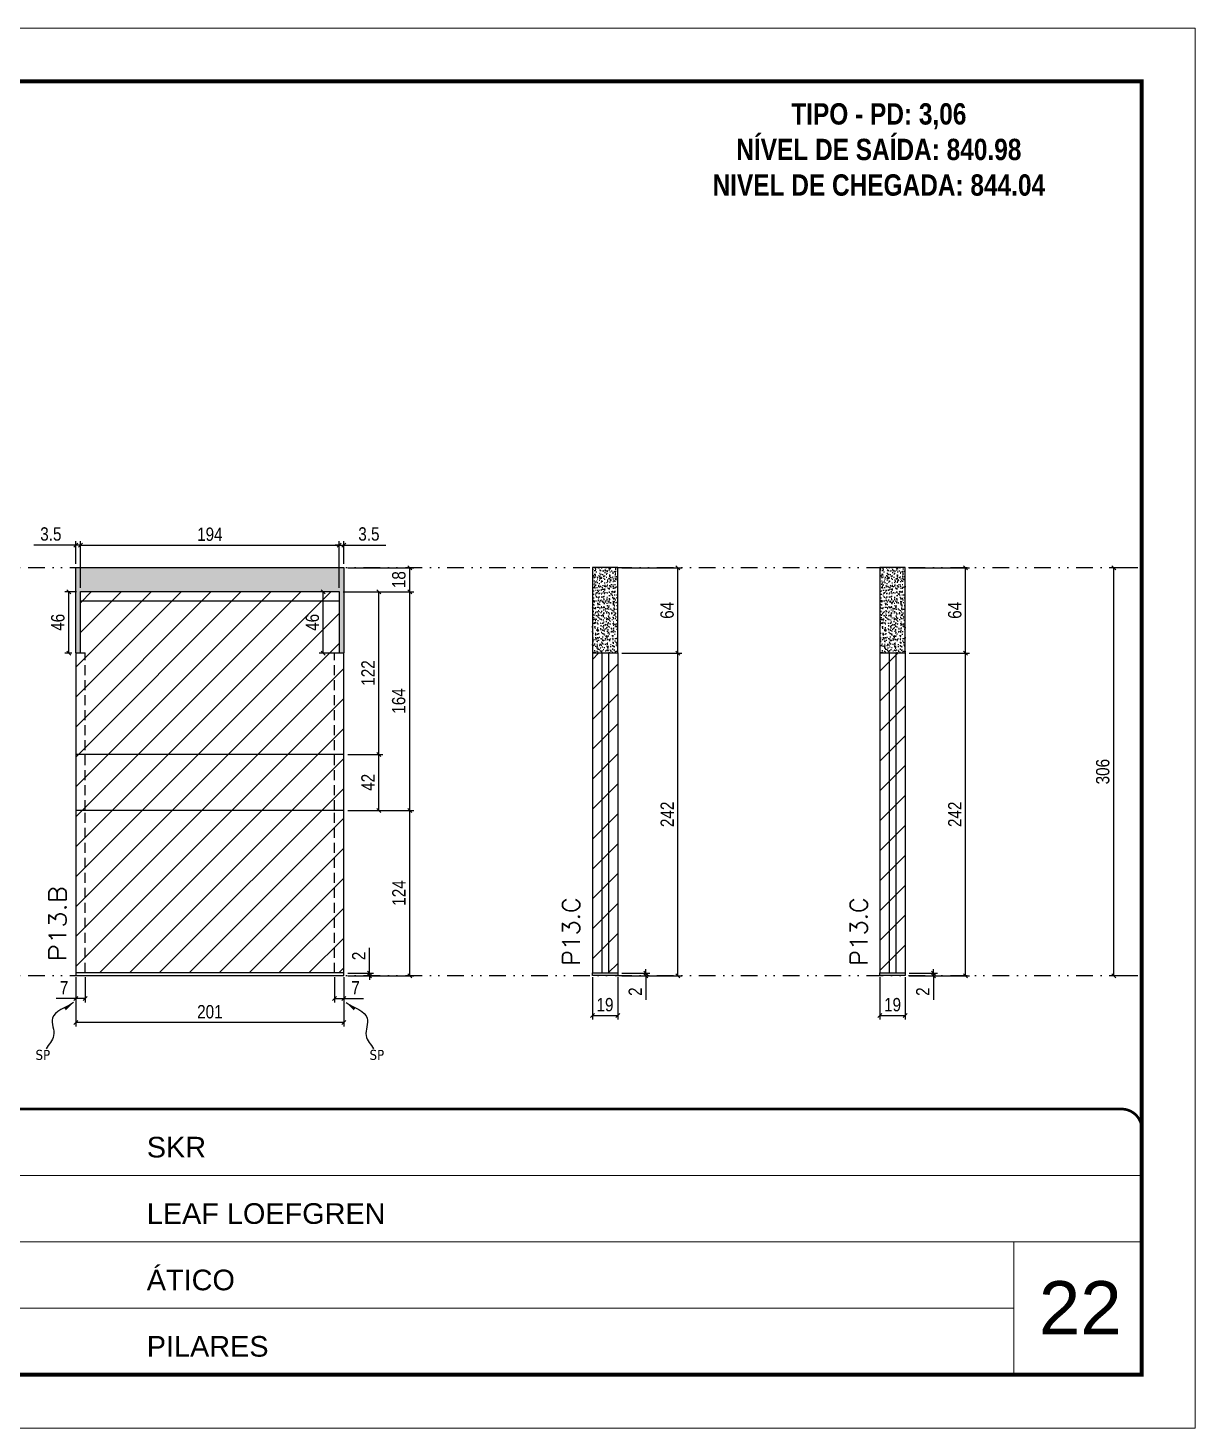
# Model space of a CAD drawing. Extents: x 14400 to 27878, y -21631 to 6985.
# Drawn here: x 16622 to 17497, y 192 to 1242 of the extents above; entities that cross this region are included whole.
import ezdxf

# ---------------------------------------------------------------- set-up
doc = ezdxf.new("R2010")
doc.units = 0
for name, pattern in [('CONTINUO', [0]), ('DASHED', [0.75, 0.5, -0.25]), ('DIVIDE2', [0.625, 0.25, -0.125, 0, -0.125, 0, -0.125]), ('HIDDEN', [0.375, 0.25, -0.125])]:
    doc.linetypes.add(name, pattern=pattern)
for name, color, linetype, lineweight in [('CARIMBO', 255, 'Continuous', 9), ('Folhas', 255, 'Continuous', 9), ('Hachura', 251, 'Continuous', 9), ('SARRAFO DE PRESSAO', 251, 'DASHED', 9), ('Texto Seção', 7, 'Continuous', 15)]:
    doc.layers.add(name, color=color, linetype=linetype, lineweight=lineweight)
for name, color, linetype in [('COTA', 241, 'Continuous'), ('NOMENCLATURA', 7, 'Continuous'), ('Nível', 160, 'Continuous'), ('Painéis', 200, 'Continuous'), ('SARR_2.2x7', 40, 'Continuous'), ('texto', 7, 'Continuous')]:
    doc.layers.add(name, color=color, linetype=linetype)
doc.styles.add('ARIAL', font='arial.ttf')
doc.styles.add('COTA TECNICA', font='techl___.ttf', dxfattribs={"height": 10})
doc.styles.add('COTA TECNICA-50', font='techl___.ttf', dxfattribs={"height": 10})
doc.styles.add('REGUA-120', font='ROMANS.shx', dxfattribs={"height": 15})
doc.styles.add('ROMANC', font='techb___.ttf', dxfattribs={"height": 2.5})
doc.styles.get("Standard").update_dxf_attribs({"font": 'arial.ttf'})
doc.dimstyles.new('COTA PAINEL-50', dxfattribs={"dimtxt": 10, "dimasz": 3, "dimexe": 3, "dimexo": 3, "dimgap": 3, "dimtad": 1, "dimdec": 1, "dimzin": 12, "dimdsep": 46, "dimtxsty": 'COTA TECNICA-50', "dimblk1": 'OBLIQUE', "dimblk2": 'OBLIQUE', "dimsah": 1, "dimcen": 0.9, "dimclrd": 4, "dimclre": 4, "dimclrt": 240, "dimadec": 1, "dimazin": 3, "dimtfac": 1, "dimtdec": 1, "dimtmove": 0, "dimatfit": 3, "dimfxl": 1, "dimtolj": 1, "dimtzin": 12, "dimarcsym": 0})
doc.dimstyles.new('PAINEL', dxfattribs={"dimtxt": 10, "dimasz": 3, "dimexe": 3, "dimexo": 3, "dimgap": 3, "dimtad": 1, "dimdec": 1, "dimzin": 12, "dimdsep": 46, "dimtxsty": 'COTA TECNICA', "dimblk1": 'OBLIQUE', "dimblk2": 'OBLIQUE', "dimsah": 1, "dimcen": 0.9, "dimclrd": 4, "dimclre": 4, "dimclrt": 240, "dimadec": 1, "dimazin": 3, "dimtfac": 1, "dimtdec": 1, "dimtmove": 0, "dimatfit": 3, "dimfxl": 1, "dimtolj": 1, "dimtzin": 12, "dimarcsym": 0})
doc.dimstyles.get("Standard").update_dxf_attribs({"dimtxt": 0.18, "dimasz": 0.18, "dimexe": 0.18, "dimexo": 0.0625, "dimgap": 0.09, "dimtad": 0, "dimtih": 1, "dimtoh": 1, "dimdec": 4, "dimzin": 0, "dimdsep": 46, "dimtxsty": 'Standard', "dimcen": 0.09, "dimadec": 0, "dimazin": 0, "dimtfac": 1, "dimtdec": 4, "dimtofl": 0, "dimtmove": 0, "dimatfit": 3, "dimfxl": 1, "dimtolj": 1, "dimtzin": 0, "dimarcsym": 0})

# ---------------------------------------------------------------- blocks, each defined once
blk = doc.blocks.new('9999999999')
at = {"color": 30, "linetype": 'CONTINUO'}
for p, q in [((98564.6, 34379.6), (99584, 34379.6)), ((98564.6, 34329.8), (99488, 34329.8)), ((99584, 34329.8), (99488, 34329.8)), ((99488, 34329.8), (99488, 34230.2)), ((98564.6, 34280), (99488, 34280))]:
    blk.add_line(p, q, dxfattribs=at)
at = {"color": 30, "linetype": 'CONTINUO', "const_width": 2}
blk.add_lwpolyline([(99584, 34230.2), (99584, 34414.4, 0.414214), (99569, 34429.4), (98229, 34429.4, 0.414214), (98214, 34414.4), (98214, 34245.2, 0.414214), (98229, 34230.2), (99584, 34230.2)], format="xyb", dxfattribs=at)
at = {"layer": 'Folhas'}
blk.add_lwpolyline([(98139, 34190.2), (99624, 34190.2), (99624, 35240.2), (98139, 35240.2)], close=True, dxfattribs=at)
at = {"layer": 'Folhas', "color": 30, "const_width": 3}
blk.add_lwpolyline([(98214, 34230.2), (99584, 34230.2), (99584, 35200.2), (98214, 35200.2)], close=True, dxfattribs=at)
at = {"color": 7, "linetype": 'Continuous', "ltscale": 5, "style": 'ARIAL'}
for s, height, p in [('SKR', 15.48, (98837.7, 34393.1)), ('LEAF LOEFGREN', 15.483, (98837.7, 34343.3)), ('ÁTICO', 15.48, (98837.7, 34293.5)), ('PILARES', 15.48, (98837.7, 34243.7))]:
    blk.add_text(s, height=height, dxfattribs=at).set_placement(p)
blk = doc.blocks.new('_Oblique')
at = {"color": 0, "linetype": 'ByBlock', "lineweight": -2}
blk.add_line((-0.5, -0.5), (0.5, 0.5), dxfattribs=at)
blk = doc.blocks.new('*D1606')
at = {"layer": 'COTA', "color": 4, "lineweight": -2, "transparency": 16777216}
for p, q in [((17044.9, 530.1), (17044.9, 498.2)), ((17063.9, 530.1), (17063.9, 498.2)), ((17044.9, 501.2), (17063.9, 501.2))]:
    blk.add_line(p, q, dxfattribs=at)
at = {"layer": 'Defpoints', "color": 0, "transparency": 16777216}
for p in [(17044.9, 533.1), (17063.9, 533.1), (17063.9, 501.2)]:
    blk.add_point(p, dxfattribs=at)
at = {"layer": 'COTA', "color": 4, "lineweight": -2, "transparency": 16777216, "xscale": 3, "yscale": 3, "zscale": 3, "rotation": 180}
blk.add_blockref('_Oblique', (17044.9, 501.2), dxfattribs=at)
at = {"layer": 'COTA', "color": 4, "lineweight": -2, "transparency": 16777216, "xscale": 3, "yscale": 3, "zscale": 3}
blk.add_blockref('_Oblique', (17063.9, 501.2), dxfattribs=at)
at = {"layer": 'COTA', "color": 240, "transparency": 16777216, "insert": (17054.4, 509.3), "char_height": 10, "attachment_point": 5, "style": 'COTA TECNICA'}
blk.add_mtext('\\A1;19', dxfattribs=at)
blk = doc.blocks.new('*D1607')
at = {"layer": 'COTA', "color": 4, "lineweight": -2, "transparency": 16777216}
for p, q in [((17085.1, 533.1), (17085.1, 536.1)), ((17066.9, 533.1), (17088.1, 533.1)), ((17066.9, 531.1), (17088.1, 531.1)), ((17085.1, 533.1), (17085.1, 531.1)), ((17085.1, 531.1), (17085.1, 513))]:
    blk.add_line(p, q, dxfattribs=at)
at = {"layer": 'Defpoints', "color": 0, "transparency": 16777216}
for p in [(17063.9, 533.1), (17063.9, 531.1), (17085.1, 533.1)]:
    blk.add_point(p, dxfattribs=at)
at = {"layer": 'COTA', "color": 4, "lineweight": -2, "transparency": 16777216, "xscale": 3, "yscale": 3, "zscale": 3}
for p, rotation in [((17085.1, 533.1), 270), ((17085.1, 531.1), 90)]:
    blk.add_blockref('_Oblique', p, dxfattribs=dict(at, rotation=rotation))
at = {"layer": 'COTA', "color": 240, "transparency": 16777216, "insert": (17077.1, 519.1), "char_height": 10, "attachment_point": 5, "rotation": 90, "style": 'COTA TECNICA-50'}
blk.add_mtext('\\A1;2', dxfattribs=at)
blk = doc.blocks.new('*D1608')
at = {"layer": 'COTA', "color": 4, "lineweight": -2, "transparency": 16777216}
for p, q in [((17066.9, 773.1), (17112.1, 773.1)), ((17109.1, 531.1), (17109.1, 773.1)), ((17066.9, 531.1), (17112.1, 531.1))]:
    blk.add_line(p, q, dxfattribs=at)
at = {"layer": 'Defpoints', "color": 0, "transparency": 16777216}
for p in [(17063.9, 773.1), (17109.1, 773.1), (17063.9, 531.1)]:
    blk.add_point(p, dxfattribs=at)
at = {"layer": 'COTA', "color": 4, "lineweight": -2, "transparency": 16777216, "xscale": 3, "yscale": 3, "zscale": 3}
for p, rotation in [((17109.1, 773.1), 90), ((17109.1, 531.1), 270)]:
    blk.add_blockref('_Oblique', p, dxfattribs=dict(at, rotation=rotation))
at = {"layer": 'COTA', "color": 240, "transparency": 16777216, "insert": (17101.1, 652.1), "char_height": 10, "attachment_point": 5, "rotation": 90, "style": 'COTA TECNICA-50'}
blk.add_mtext('\\A1;242', dxfattribs=at)
blk = doc.blocks.new('*D1613')
at = {"layer": 'COTA', "color": 4, "lineweight": -2, "transparency": 16777216}
for p, q in [((17066.9, 837.1), (17112.1, 837.1)), ((17109.1, 773.1), (17109.1, 837.1)), ((17066.9, 773.1), (17112.1, 773.1))]:
    blk.add_line(p, q, dxfattribs=at)
at = {"layer": 'Defpoints', "color": 0, "transparency": 16777216}
for p in [(17063.9, 837.1), (17109.1, 837.1), (17063.9, 773.1)]:
    blk.add_point(p, dxfattribs=at)
at = {"layer": 'COTA', "color": 4, "lineweight": -2, "transparency": 16777216, "xscale": 3, "yscale": 3, "zscale": 3}
for p, rotation in [((17109.1, 837.1), 90), ((17109.1, 773.1), 270)]:
    blk.add_blockref('_Oblique', p, dxfattribs=dict(at, rotation=rotation))
at = {"layer": 'COTA', "color": 240, "transparency": 16777216, "insert": (17101, 805.1), "char_height": 10, "attachment_point": 5, "rotation": 90, "style": 'COTA TECNICA'}
blk.add_mtext('\\A1;64', dxfattribs=at)
blk = doc.blocks.new('*D1610')
at = {"layer": 'COTA', "color": 4, "lineweight": -2, "transparency": 16777216}
for p, q in [((17260.6, 530.1), (17260.6, 498.2)), ((17279.6, 530.1), (17279.6, 498.2)), ((17260.6, 501.2), (17279.6, 501.2))]:
    blk.add_line(p, q, dxfattribs=at)
at = {"layer": 'Defpoints', "color": 0, "transparency": 16777216}
for p in [(17260.6, 533.1), (17279.6, 533.1), (17279.6, 501.2)]:
    blk.add_point(p, dxfattribs=at)
at = {"layer": 'COTA', "color": 4, "lineweight": -2, "transparency": 16777216, "xscale": 3, "yscale": 3, "zscale": 3, "rotation": 180}
blk.add_blockref('_Oblique', (17260.6, 501.2), dxfattribs=at)
at = {"layer": 'COTA', "color": 4, "lineweight": -2, "transparency": 16777216, "xscale": 3, "yscale": 3, "zscale": 3}
blk.add_blockref('_Oblique', (17279.6, 501.2), dxfattribs=at)
at = {"layer": 'COTA', "color": 240, "transparency": 16777216, "insert": (17270.1, 509.3), "char_height": 10, "attachment_point": 5, "style": 'COTA TECNICA'}
blk.add_mtext('\\A1;19', dxfattribs=at)
blk = doc.blocks.new('*D1611')
at = {"layer": 'COTA', "color": 4, "lineweight": -2, "transparency": 16777216}
for p, q in [((17300.8, 533.1), (17300.8, 536.1)), ((17282.6, 533.1), (17303.8, 533.1)), ((17282.6, 531.1), (17303.8, 531.1)), ((17300.8, 533.1), (17300.8, 531.1)), ((17300.8, 531.1), (17300.8, 513))]:
    blk.add_line(p, q, dxfattribs=at)
at = {"layer": 'Defpoints', "color": 0, "transparency": 16777216}
for p in [(17279.6, 533.1), (17279.6, 531.1), (17300.8, 533.1)]:
    blk.add_point(p, dxfattribs=at)
at = {"layer": 'COTA', "color": 4, "lineweight": -2, "transparency": 16777216, "xscale": 3, "yscale": 3, "zscale": 3}
for p, rotation in [((17300.8, 533.1), 270), ((17300.8, 531.1), 90)]:
    blk.add_blockref('_Oblique', p, dxfattribs=dict(at, rotation=rotation))
at = {"layer": 'COTA', "color": 240, "transparency": 16777216, "insert": (17292.8, 519.1), "char_height": 10, "attachment_point": 5, "rotation": 90, "style": 'COTA TECNICA-50'}
blk.add_mtext('\\A1;2', dxfattribs=at)
blk = doc.blocks.new('*D1612')
at = {"layer": 'COTA', "color": 4, "lineweight": -2, "transparency": 16777216}
for p, q in [((17282.6, 773.1), (17327.9, 773.1)), ((17324.9, 531.1), (17324.9, 773.1)), ((17282.6, 531.1), (17327.9, 531.1))]:
    blk.add_line(p, q, dxfattribs=at)
at = {"layer": 'Defpoints', "color": 0, "transparency": 16777216}
for p in [(17279.6, 773.1), (17324.9, 773.1), (17279.6, 531.1)]:
    blk.add_point(p, dxfattribs=at)
at = {"layer": 'COTA', "color": 4, "lineweight": -2, "transparency": 16777216, "xscale": 3, "yscale": 3, "zscale": 3}
for p, rotation in [((17324.9, 773.1), 90), ((17324.9, 531.1), 270)]:
    blk.add_blockref('_Oblique', p, dxfattribs=dict(at, rotation=rotation))
at = {"layer": 'COTA', "color": 240, "transparency": 16777216, "insert": (17316.8, 652.1), "char_height": 10, "attachment_point": 5, "rotation": 90, "style": 'COTA TECNICA-50'}
blk.add_mtext('\\A1;242', dxfattribs=at)
blk = doc.blocks.new('*D1615')
at = {"layer": 'COTA', "color": 4, "lineweight": -2, "transparency": 16777216}
for p, q in [((17282.6, 837.1), (17327.9, 837.1)), ((17324.9, 773.1), (17324.9, 837.1)), ((17282.6, 773.1), (17327.9, 773.1))]:
    blk.add_line(p, q, dxfattribs=at)
at = {"layer": 'Defpoints', "color": 0, "transparency": 16777216}
for p in [(17279.6, 837.1), (17324.9, 837.1), (17279.6, 773.1)]:
    blk.add_point(p, dxfattribs=at)
at = {"layer": 'COTA', "color": 4, "lineweight": -2, "transparency": 16777216, "xscale": 3, "yscale": 3, "zscale": 3}
for p, rotation in [((17324.9, 837.1), 90), ((17324.9, 773.1), 270)]:
    blk.add_blockref('_Oblique', p, dxfattribs=dict(at, rotation=rotation))
at = {"layer": 'COTA', "color": 240, "transparency": 16777216, "insert": (17316.8, 805.1), "char_height": 10, "attachment_point": 5, "rotation": 90, "style": 'COTA TECNICA'}
blk.add_mtext('\\A1;64', dxfattribs=at)
blk = doc.blocks.new('*D1616')
at = {"layer": 'COTA', "color": 4, "lineweight": -2, "transparency": 16777216}
for p, q in [((17454, 837.1), (17433, 837.1)), ((17436, 531.1), (17436, 837.1)), ((17454, 531.1), (17433, 531.1))]:
    blk.add_line(p, q, dxfattribs=at)
at = {"layer": 'Defpoints', "color": 0, "transparency": 16777216}
for p in [(17436, 837.1), (17457, 837.1), (17457, 531.1)]:
    blk.add_point(p, dxfattribs=at)
at = {"layer": 'COTA', "color": 4, "lineweight": -2, "transparency": 16777216, "xscale": 3, "yscale": 3, "zscale": 3}
for p, rotation in [((17436, 837.1), 90), ((17436, 531.1), 270)]:
    blk.add_blockref('_Oblique', p, dxfattribs=dict(at, rotation=rotation))
at = {"layer": 'COTA', "color": 240, "transparency": 16777216, "insert": (17427.8, 684.1), "char_height": 10, "attachment_point": 5, "rotation": 90, "style": 'COTA TECNICA'}
blk.add_mtext('\\A1;306', dxfattribs=at)
blk = doc.blocks.new('*D1617')
at = {"layer": 'COTA', "color": 4, "lineweight": -2, "transparency": 16777216}
for p, q in [((16657.5, 530.1), (16657.5, 492.9)), ((16858.5, 530.1), (16858.5, 492.9)), ((16858.5, 495.9), (16657.5, 495.9))]:
    blk.add_line(p, q, dxfattribs=at)
at = {"layer": 'Defpoints', "color": 0, "transparency": 16777216}
for p in [(16657.5, 533.1), (16858.5, 533.1), (16657.5, 495.9)]:
    blk.add_point(p, dxfattribs=at)
at = {"layer": 'COTA', "color": 4, "lineweight": -2, "transparency": 16777216, "xscale": 3, "yscale": 3, "zscale": 3, "rotation": 180}
blk.add_blockref('_Oblique', (16657.5, 495.9), dxfattribs=at)
at = {"layer": 'COTA', "color": 4, "lineweight": -2, "transparency": 16777216, "xscale": 3, "yscale": 3, "zscale": 3}
blk.add_blockref('_Oblique', (16858.5, 495.9), dxfattribs=at)
at = {"layer": 'COTA', "color": 240, "transparency": 16777216, "insert": (16758, 504), "char_height": 10, "attachment_point": 5, "style": 'COTA TECNICA'}
blk.add_mtext('\\A1;201', dxfattribs=at)
blk = doc.blocks.new('*D1618')
at = {"layer": 'COTA', "color": 4, "lineweight": -2, "transparency": 16777216}
for p, q in [((16851.5, 530.1), (16851.5, 510.9)), ((16858.5, 528.1), (16858.5, 510.9)), ((16851.5, 513.9), (16858.5, 513.9)), ((16858.5, 513.9), (16873.2, 513.9))]:
    blk.add_line(p, q, dxfattribs=at)
at = {"layer": 'Defpoints', "color": 0, "transparency": 16777216}
for p in [(16851.5, 533.1), (16858.5, 531.1), (16858.5, 513.9)]:
    blk.add_point(p, dxfattribs=at)
at = {"layer": 'COTA', "color": 4, "lineweight": -2, "transparency": 16777216, "xscale": 3, "yscale": 3, "zscale": 3, "rotation": 180}
blk.add_blockref('_Oblique', (16851.5, 513.9), dxfattribs=at)
at = {"layer": 'COTA', "color": 4, "lineweight": -2, "transparency": 16777216, "xscale": 3, "yscale": 3, "zscale": 3}
blk.add_blockref('_Oblique', (16858.5, 513.9), dxfattribs=at)
at = {"layer": 'COTA', "color": 240, "transparency": 16777216, "insert": (16867.3, 522), "char_height": 10, "attachment_point": 5, "style": 'COTA TECNICA-50'}
blk.add_mtext('\\A1;7', dxfattribs=at)
blk = doc.blocks.new('*D1619')
at = {"layer": 'COTA', "color": 4, "lineweight": -2, "transparency": 16777216}
for p, q in [((16877.7, 533.1), (16877.7, 551.9)), ((16861.5, 533.1), (16880.7, 533.1)), ((16861.5, 531.1), (16880.7, 531.1)), ((16877.7, 531.1), (16877.7, 533.1)), ((16877.7, 531.1), (16877.7, 528.1))]:
    blk.add_line(p, q, dxfattribs=at)
at = {"layer": 'Defpoints', "color": 0, "transparency": 16777216}
for p in [(16858.5, 533.1), (16858.5, 531.1), (16877.7, 531.1)]:
    blk.add_point(p, dxfattribs=at)
at = {"layer": 'COTA', "color": 4, "lineweight": -2, "transparency": 16777216, "xscale": 3, "yscale": 3, "zscale": 3}
for p, rotation in [((16877.7, 533.1), 270), ((16877.7, 531.1), 90)]:
    blk.add_blockref('_Oblique', p, dxfattribs=dict(at, rotation=rotation))
at = {"layer": 'COTA', "color": 240, "transparency": 16777216, "insert": (16869.7, 545.9), "char_height": 10, "attachment_point": 5, "rotation": 90, "style": 'COTA TECNICA-50'}
blk.add_mtext('\\A1;2', dxfattribs=at)
blk = doc.blocks.new('*D1620')
at = {"layer": 'COTA', "color": 4, "lineweight": -2, "transparency": 16777216}
for p, q in [((16858, 819.1), (16910.9, 819.1)), ((16907.9, 655.1), (16907.9, 819.1)), ((16861.5, 655.1), (16910.9, 655.1))]:
    blk.add_line(p, q, dxfattribs=at)
at = {"layer": 'Defpoints', "color": 0, "transparency": 16777216}
for p in [(16855, 819.1), (16907.9, 819.1), (16858.5, 655.1)]:
    blk.add_point(p, dxfattribs=at)
at = {"layer": 'COTA', "color": 4, "lineweight": -2, "transparency": 16777216, "xscale": 3, "yscale": 3, "zscale": 3}
for p, rotation in [((16907.9, 819.1), 90), ((16907.9, 655.1), 270)]:
    blk.add_blockref('_Oblique', p, dxfattribs=dict(at, rotation=rotation))
at = {"layer": 'COTA', "color": 240, "transparency": 16777216, "insert": (16899.7, 737.1), "char_height": 10, "attachment_point": 5, "rotation": 90, "style": 'COTA TECNICA-50'}
blk.add_mtext('\\A1;164', dxfattribs=at)
blk = doc.blocks.new('*D1621')
at = {"layer": 'COTA', "color": 4, "linetype": 'ByBlock', "lineweight": -2, "transparency": 16777216}
for p, q in [((16861.5, 655.1), (16910.9, 655.1)), ((16907.9, 531.1), (16907.9, 655.1)), ((16861.5, 531.1), (16910.9, 531.1))]:
    blk.add_line(p, q, dxfattribs=at)
at = {"layer": 'Defpoints', "color": 0, "linetype": 'ByBlock', "transparency": 16777216}
for p in [(16858.5, 655.1), (16907.9, 655.1), (16858.5, 531.1)]:
    blk.add_point(p, dxfattribs=at)
at = {"layer": 'COTA', "color": 4, "linetype": 'ByBlock', "lineweight": -2, "transparency": 16777216, "xscale": 3, "yscale": 3, "zscale": 3}
for p, rotation in [((16907.9, 655.1), 90), ((16907.9, 531.1), 270)]:
    blk.add_blockref('_Oblique', p, dxfattribs=dict(at, rotation=rotation))
at = {"layer": 'COTA', "color": 240, "linetype": 'ByBlock', "transparency": 16777216, "insert": (16899.8, 593.1), "char_height": 10, "attachment_point": 5, "rotation": 90, "style": 'COTA TECNICA'}
blk.add_mtext('\\A1;124', dxfattribs=at)
blk = doc.blocks.new('*D1622')
at = {"layer": 'COTA', "color": 4, "lineweight": -2, "transparency": 16777216}
for p, q in [((16657.5, 528.1), (16657.5, 510.9)), ((16664.5, 530.1), (16664.5, 510.9)), ((16657.5, 513.9), (16642.8, 513.9)), ((16664.5, 513.9), (16657.5, 513.9))]:
    blk.add_line(p, q, dxfattribs=at)
at = {"layer": 'Defpoints', "color": 0, "transparency": 16777216}
for p in [(16657.5, 531.1), (16664.5, 533.1), (16657.5, 513.9)]:
    blk.add_point(p, dxfattribs=at)
at = {"layer": 'COTA', "color": 4, "lineweight": -2, "transparency": 16777216, "xscale": 3, "yscale": 3, "zscale": 3, "rotation": 180}
blk.add_blockref('_Oblique', (16657.5, 513.9), dxfattribs=at)
at = {"layer": 'COTA', "color": 4, "lineweight": -2, "transparency": 16777216, "xscale": 3, "yscale": 3, "zscale": 3}
blk.add_blockref('_Oblique', (16664.5, 513.9), dxfattribs=at)
at = {"layer": 'COTA', "color": 240, "transparency": 16777216, "insert": (16648.6, 522), "char_height": 10, "attachment_point": 5, "style": 'COTA TECNICA-50'}
blk.add_mtext('\\A1;7', dxfattribs=at)
blk = doc.blocks.new('*D1623')
at = {"layer": 'COTA', "color": 4, "lineweight": -2, "transparency": 16777216}
for p, q in [((16861.5, 837.1), (16910.9, 837.1)), ((16907.9, 819.1), (16907.9, 837.1)), ((16858, 819.1), (16910.9, 819.1))]:
    blk.add_line(p, q, dxfattribs=at)
at = {"layer": 'Defpoints', "color": 0, "transparency": 16777216}
for p in [(16858.5, 837.1), (16907.9, 837.1), (16855, 819.1)]:
    blk.add_point(p, dxfattribs=at)
at = {"layer": 'COTA', "color": 4, "lineweight": -2, "transparency": 16777216, "xscale": 3, "yscale": 3, "zscale": 3}
for p, rotation in [((16907.9, 837.1), 90), ((16907.9, 819.1), 270)]:
    blk.add_blockref('_Oblique', p, dxfattribs=dict(at, rotation=rotation))
at = {"layer": 'COTA', "color": 240, "transparency": 16777216, "insert": (16899.8, 828.1), "char_height": 10, "attachment_point": 5, "rotation": 90, "style": 'COTA TECNICA'}
blk.add_mtext('\\A1;18', dxfattribs=at)
blk = doc.blocks.new('*D2814')
at = {"layer": 'COTA', "color": 4, "lineweight": -2, "transparency": 16777216}
for p, q in [((16861.5, 697.1), (16887.7, 697.1)), ((16884.7, 655.1), (16884.7, 697.1)), ((16861.5, 655.1), (16887.7, 655.1))]:
    blk.add_line(p, q, dxfattribs=at)
at = {"layer": 'Defpoints', "color": 0, "transparency": 16777216}
for p in [(16858.5, 697.1), (16884.7, 697.1), (16858.5, 655.1)]:
    blk.add_point(p, dxfattribs=at)
at = {"layer": 'COTA', "color": 4, "lineweight": -2, "transparency": 16777216, "xscale": 3, "yscale": 3, "zscale": 3}
for p, rotation in [((16884.7, 697.1), 90), ((16884.7, 655.1), 270)]:
    blk.add_blockref('_Oblique', p, dxfattribs=dict(at, rotation=rotation))
at = {"layer": 'COTA', "color": 240, "transparency": 16777216, "insert": (16876.6, 676.1), "char_height": 10, "attachment_point": 5, "rotation": 90, "style": 'COTA TECNICA'}
blk.add_mtext('\\A1;42', dxfattribs=at)
blk = doc.blocks.new('*D2815')
at = {"layer": 'COTA', "color": 4, "lineweight": -2, "transparency": 16777216}
for p, q in [((16858, 819.1), (16887.7, 819.1)), ((16884.7, 697.1), (16884.7, 819.1)), ((16861.5, 697.1), (16887.7, 697.1))]:
    blk.add_line(p, q, dxfattribs=at)
at = {"layer": 'Defpoints', "color": 0, "transparency": 16777216}
for p in [(16855, 819.1), (16884.7, 819.1), (16858.5, 697.1)]:
    blk.add_point(p, dxfattribs=at)
at = {"layer": 'COTA', "color": 4, "lineweight": -2, "transparency": 16777216, "xscale": 3, "yscale": 3, "zscale": 3}
for p, rotation in [((16884.7, 819.1), 90), ((16884.7, 697.1), 270)]:
    blk.add_blockref('_Oblique', p, dxfattribs=dict(at, rotation=rotation))
at = {"layer": 'COTA', "color": 240, "transparency": 16777216, "insert": (16876.6, 758.1), "char_height": 10, "attachment_point": 5, "rotation": 90, "style": 'COTA TECNICA'}
blk.add_mtext('\\A1;122', dxfattribs=at)
blk = doc.blocks.new('*D2816')
at = {"layer": 'COTA', "color": 4, "lineweight": -2, "transparency": 16777216}
for p, q in [((16657.5, 854), (16625.9, 854)), ((16657.5, 840.1), (16657.5, 857)), ((16661, 854), (16657.5, 854)), ((16661, 822.1), (16661, 857)), ((16661, 854), (16664, 854))]:
    blk.add_line(p, q, dxfattribs=at)
at = {"layer": 'Defpoints', "color": 0, "transparency": 16777216}
for p in [(16657.5, 854), (16657.5, 837.1), (16661, 819.1)]:
    blk.add_point(p, dxfattribs=at)
at = {"layer": 'COTA', "color": 4, "lineweight": -2, "transparency": 16777216, "xscale": 3, "yscale": 3, "zscale": 3}
blk.add_blockref('_Oblique', (16657.5, 854), dxfattribs=at)
at = {"layer": 'COTA', "color": 4, "lineweight": -2, "transparency": 16777216, "xscale": 3, "yscale": 3, "zscale": 3, "rotation": 180}
blk.add_blockref('_Oblique', (16661, 854), dxfattribs=at)
at = {"layer": 'COTA', "color": 240, "transparency": 16777216, "insert": (16638.7, 862.3), "char_height": 10, "attachment_point": 5, "style": 'COTA TECNICA'}
blk.add_mtext('\\A1;3.5', dxfattribs=at)
blk = doc.blocks.new('*D2817')
at = {"layer": 'COTA', "color": 4, "lineweight": -2, "transparency": 16777216}
for p, q in [((16855, 854), (16852, 854)), ((16855, 822.1), (16855, 857)), ((16855, 854), (16858.5, 854)), ((16858.5, 840.1), (16858.5, 857)), ((16858.5, 854), (16890.1, 854))]:
    blk.add_line(p, q, dxfattribs=at)
at = {"layer": 'Defpoints', "color": 0, "transparency": 16777216}
for p in [(16858.5, 854), (16858.5, 837.1), (16855, 819.1)]:
    blk.add_point(p, dxfattribs=at)
at = {"layer": 'COTA', "color": 4, "lineweight": -2, "transparency": 16777216, "xscale": 3, "yscale": 3, "zscale": 3}
blk.add_blockref('_Oblique', (16855, 854), dxfattribs=at)
at = {"layer": 'COTA', "color": 4, "lineweight": -2, "transparency": 16777216, "xscale": 3, "yscale": 3, "zscale": 3, "rotation": 180}
blk.add_blockref('_Oblique', (16858.5, 854), dxfattribs=at)
at = {"layer": 'COTA', "color": 240, "transparency": 16777216, "insert": (16877.3, 862.3), "char_height": 10, "attachment_point": 5, "style": 'COTA TECNICA'}
blk.add_mtext('\\A1;3.5', dxfattribs=at)
blk = doc.blocks.new('*D2818')
at = {"layer": 'COTA', "color": 4, "lineweight": -2, "transparency": 16777216}
for p, q in [((16661, 822.1), (16661, 857)), ((16661, 854), (16855, 854)), ((16855, 822.1), (16855, 857))]:
    blk.add_line(p, q, dxfattribs=at)
at = {"layer": 'Defpoints', "color": 0, "transparency": 16777216}
for p in [(16855, 854), (16661, 819.1), (16855, 819.1)]:
    blk.add_point(p, dxfattribs=at)
at = {"layer": 'COTA', "color": 4, "lineweight": -2, "transparency": 16777216, "xscale": 3, "yscale": 3, "zscale": 3, "rotation": 180}
blk.add_blockref('_Oblique', (16661, 854), dxfattribs=at)
at = {"layer": 'COTA', "color": 4, "lineweight": -2, "transparency": 16777216, "xscale": 3, "yscale": 3, "zscale": 3}
blk.add_blockref('_Oblique', (16855, 854), dxfattribs=at)
at = {"layer": 'COTA', "color": 240, "transparency": 16777216, "insert": (16758, 862.1), "char_height": 10, "attachment_point": 5, "style": 'COTA TECNICA'}
blk.add_mtext('\\A1;194', dxfattribs=at)
blk = doc.blocks.new('*D2819')
at = {"layer": 'COTA', "color": 4, "lineweight": -2, "transparency": 16777216}
for p, q in [((16658, 819.1), (16649.1, 819.1)), ((16652.1, 773.1), (16652.1, 819.1)), ((16654.5, 773.1), (16649.1, 773.1))]:
    blk.add_line(p, q, dxfattribs=at)
at = {"layer": 'Defpoints', "color": 0, "transparency": 16777216}
for p in [(16652.1, 819.1), (16661, 819.1), (16657.5, 773.1)]:
    blk.add_point(p, dxfattribs=at)
at = {"layer": 'COTA', "color": 4, "lineweight": -2, "transparency": 16777216, "xscale": 3, "yscale": 3, "zscale": 3}
for p, rotation in [((16652.1, 819.1), 90), ((16652.1, 773.1), 270)]:
    blk.add_blockref('_Oblique', p, dxfattribs=dict(at, rotation=rotation))
at = {"layer": 'COTA', "color": 240, "transparency": 16777216, "insert": (16644, 796.1), "char_height": 10, "attachment_point": 5, "rotation": 90, "style": 'COTA TECNICA'}
blk.add_mtext('\\A1;46', dxfattribs=at)
blk = doc.blocks.new('*D2820')
at = {"layer": 'COTA', "color": 4, "lineweight": -2, "transparency": 16777216}
for p, q in [((16852, 819.1), (16840, 819.1)), ((16843, 773.1), (16843, 819.1)), ((16852, 773.1), (16840, 773.1))]:
    blk.add_line(p, q, dxfattribs=at)
at = {"layer": 'Defpoints', "color": 0, "transparency": 16777216}
for p in [(16843, 819.1), (16855, 819.1), (16855, 773.1)]:
    blk.add_point(p, dxfattribs=at)
at = {"layer": 'COTA', "color": 4, "lineweight": -2, "transparency": 16777216, "xscale": 3, "yscale": 3, "zscale": 3}
for p, rotation in [((16843, 819.1), 90), ((16843, 773.1), 270)]:
    blk.add_blockref('_Oblique', p, dxfattribs=dict(at, rotation=rotation))
at = {"layer": 'COTA', "color": 240, "transparency": 16777216, "insert": (16834.9, 796.1), "char_height": 10, "attachment_point": 5, "rotation": 90, "style": 'COTA TECNICA'}
blk.add_mtext('\\A1;46', dxfattribs=at)

msp = doc.modelspace()

# ---------------------------------------------------------------- hatches: boundary and pattern name
at = {"layer": 'COTA'}
h = msp.add_hatch(dxfattribs=at)
h.set_pattern_fill('AR-CONC', color=256, scale=0.03)
h.set_pattern_definition([(50, (-1585, 0), (5.4655401, -0.4781726), [0.5715, -6.2865]), (355, (-1585, 0), (-1.0573026, 5.7317054), [0.4572, -5.0292175]), (100.451445, (-1584.5445, -0.04), (4.4082374, 5.2535326), [0.4857003, -5.3427073]), (46.1842, (-1585, 1.524), (8.1323712, -1.2612698), [0.85725, -9.42975]), (96.63556, (-1584.322, 1.419), (7.122124, 7.4227837), [0.7285507, -8.0140682]), (351.18415, (-1585, 1.524), (7.122124, 7.4227837), [0.685799, -7.543792]), (21, (-1584.238, 1.143), (4.5484317, -3.067956), [0.5715, -6.2865]), (326, (-1584.238, 1.143), (1.8540609, 5.525639), [0.4572, -5.0292]), (71.451445, (-1583.859, 0.8873), (6.4024926, 2.457683), [0.4857003, -5.3426981]), (37.5, (-1585, 0), (0.0926581, 2.53665117), [0, -4.96824, 0, -5.1054, 0, -5.04825]), (7.5, (-1585, 0), (2.00458988, 3.00541724), [0, -2.91084, 0, -4.85394, 0, -1.92405]), (327.5, (-1586.6993, 0), (4.06771786, -0.17186232), [0, -1.905, 0, -5.9436, 0, -7.8867]), (317.5, (-1587.4613, 0), (4.44387544, 0.7627947), [0, -2.4765, 0, -3.94716, 0, -5.6007])])
h.paths.add_polyline_path([(16854.983, 819.135), (16854.983, 773.135), (16858.483, 773.135), (16858.483, 837.135), (16657.483, 837.135), (16657.483, 773.135), (16660.983, 773.135), (16660.983, 819.135)])
h = msp.add_hatch(dxfattribs=at)
h.set_pattern_fill('AR-CONC', color=256, scale=0.03)
h.set_pattern_definition([(50, (1592.5, -2352.15), (5.4655401, -0.4781726), [0.5715, -6.2865]), (355, (1592.5, -2352.15), (-1.0573026, 5.7317054), [0.4572, -5.0292175]), (100.451445, (1592.9555, -2352.19), (4.4082374, 5.2535326), [0.4857003, -5.3427073]), (46.1842, (1592.5, -2350.626), (8.1323712, -1.2612698), [0.85725, -9.42975]), (96.63556, (1593.178, -2350.731), (7.122124, 7.4227837), [0.7285507, -8.0140682]), (351.18415, (1592.5, -2350.626), (7.122124, 7.4227837), [0.685799, -7.543792]), (21, (1593.262, -2351.007), (4.5484317, -3.067956), [0.5715, -6.2865]), (326, (1593.262, -2351.007), (1.8540609, 5.525639), [0.4572, -5.0292]), (71.451445, (1593.641, -2351.263), (6.4024926, 2.457683), [0.4857003, -5.3426981]), (37.5, (1592.5, -2352.1502), (0.0926581, 2.53665117), [0, -4.96824, 0, -5.1054, 0, -5.04825]), (7.5, (1592.5, -2352.1502), (2.00458988, 3.00541724), [0, -2.91084, 0, -4.85394, 0, -1.92405]), (327.5, (1590.8007, -2352.1502), (4.06771786, -0.17186232), [0, -1.905, 0, -5.9436, 0, -7.8867]), (317.5, (1590.0387, -2352.1502), (4.44387544, 0.7627947), [0, -2.4765, 0, -3.94716, 0, -5.6007])])
h.paths.add_polyline_path([(17044.934, 773.135), (17063.934, 773.135), (17063.934, 837.135), (17044.934, 837.135)])
h = msp.add_hatch(dxfattribs=at)
h.set_pattern_fill('AR-CONC', color=256, scale=0.03)
h.set_pattern_definition([(50, (1808.215, -2352.15), (5.4655401, -0.4781726), [0.5715, -6.2865]), (355, (1808.215, -2352.15), (-1.0573026, 5.7317054), [0.4572, -5.0292175]), (100.451445, (1808.67, -2352.19), (4.4082374, 5.2535326), [0.4857003, -5.3427073]), (46.1842, (1808.215, -2350.626), (8.1323712, -1.2612698), [0.85725, -9.42975]), (96.63556, (1808.8925, -2350.731), (7.122124, 7.4227837), [0.7285507, -8.0140682]), (351.18415, (1808.215, -2350.626), (7.122124, 7.4227837), [0.685799, -7.543792]), (21, (1808.977, -2351.007), (4.5484317, -3.067956), [0.5715, -6.2865]), (326, (1808.977, -2351.007), (1.8540609, 5.525639), [0.4572, -5.0292]), (71.451445, (1809.356, -2351.263), (6.4024926, 2.457683), [0.4857003, -5.3426981]), (37.5, (1808.2148, -2352.1502), (0.0926581, 2.53665117), [0, -4.96824, 0, -5.1054, 0, -5.04825]), (7.5, (1808.2148, -2352.1502), (2.00458988, 3.00541724), [0, -2.91084, 0, -4.85394, 0, -1.92405]), (327.5, (1806.5155, -2352.1502), (4.06771786, -0.17186232), [0, -1.905, 0, -5.9436, 0, -7.8867]), (317.5, (1805.7535, -2352.1502), (4.44387544, 0.7627947), [0, -2.4765, 0, -3.94716, 0, -5.6007])])
h.paths.add_polyline_path([(17260.649, 773.135), (17279.649, 773.135), (17279.649, 837.135), (17260.649, 837.135)])
at = {"layer": 'Hachura'}
h = msp.add_hatch(dxfattribs=at)
h.set_pattern_fill('ANSI31', color=256, scale=5)
h.paths.add_polyline_path([(16451.205, 701.135), (16250.205, 701.135), (16250.205, 655.135), (16451.205, 655.135)])
h.paths.add_polyline_path([(16451.205, 655.135), (16250.205, 655.135), (16250.205, 533.135), (16451.205, 533.135)])
h.paths.add_polyline_path([(16858.483, 655.135), (16657.483, 655.135), (16657.483, 533.135), (16858.483, 533.135)])
h.paths.add_polyline_path([(16858.483, 697.135), (16657.483, 697.135), (16657.483, 655.135), (16858.483, 655.135)])
h.paths.add_polyline_path([(16854.983, 819.135), (16660.983, 819.135), (16660.983, 773.135), (16657.483, 773.135), (16657.483, 697.135), (16858.483, 697.135), (16858.483, 773.135), (16854.983, 773.135)])
h.paths.add_polyline_path([(17063.934, 773.135), (17044.934, 773.135), (17044.934, 533.135), (17063.934, 533.135)])
h.paths.add_polyline_path([(17279.649, 773.135), (17260.649, 773.135), (17260.649, 533.135), (17279.649, 533.135)])

# ---------------------------------------------------------------- linework, layer by layer
at = {"layer": 'COTA'}
for p, q in [((16657.483, 773.135), (16657.483, 837.135)), ((16657.483, 837.135), (16858.483, 837.135)), ((16858.483, 837.135), (16858.483, 773.135))]:
    msp.add_line(p, q, dxfattribs=at)
for points in [[(17044.934, 773.135), (17063.934, 773.135), (17063.934, 837.135), (17044.934, 837.135)], [(17260.649, 773.135), (17279.649, 773.135), (17279.649, 837.135), (17260.649, 837.135)]]:
    msp.add_lwpolyline(points, close=True, dxfattribs=at)
at = {"layer": 'Nível', "color": 4, "linetype": 'DIVIDE2', "ltscale": 50}
for p, q in [((16086.967, 837.135), (17456.967, 837.135)), ((16086.967, 531.135), (17456.967, 531.135))]:
    msp.add_line(p, q, dxfattribs=at)
at = {"layer": 'Painéis'}
for p, q in [((16660.983, 819.135), (16854.983, 819.135)), ((16660.983, 773.135), (16660.983, 819.135)), ((16854.983, 819.135), (16854.983, 773.135)), ((16657.483, 773.135), (16657.483, 533.135)), ((16657.483, 773.135), (16664.483, 773.135)), ((16851.483, 773.135), (16858.483, 773.135)), ((16858.483, 533.135), (16858.483, 773.135)), ((17044.934, 773.135), (17044.934, 533.135)), ((17044.934, 773.135), (17063.934, 773.135)), ((17063.934, 773.135), (17063.934, 533.135)), ((17260.649, 773.135), (17260.649, 533.135)), ((17260.649, 773.135), (17279.649, 773.135)), ((17279.649, 773.135), (17279.649, 533.135)), ((16657.483, 697.135), (16858.483, 697.135)), ((16657.483, 655.135), (16858.483, 655.135)), ((17044.934, 533.135), (17063.934, 533.135)), ((17044.934, 531.135), (17044.934, 533.135)), ((17063.934, 531.135), (17044.934, 531.135)), ((17063.934, 533.135), (17063.934, 531.135)), ((17260.649, 533.135), (17279.649, 533.135)), ((17260.649, 531.135), (17260.649, 533.135)), ((17279.649, 531.135), (17260.649, 531.135)), ((17279.649, 533.135), (17279.649, 531.135))]:
    msp.add_line(p, q, dxfattribs=at)
msp.add_lwpolyline([(16858.483, 533.135), (16657.483, 533.135), (16657.483, 531.135), (16858.483, 531.135)], close=True, dxfattribs=at)
at = {"layer": 'SARR_2.2x7'}
for p, q in [((16660.983, 812.135), (16854.983, 812.135)), ((17051.934, 773.135), (17051.934, 533.135)), ((17056.934, 773.135), (17056.934, 533.135)), ((17267.649, 773.135), (17267.649, 533.135)), ((17272.649, 773.135), (17272.649, 533.135))]:
    msp.add_line(p, q, dxfattribs=at)
at = {"layer": 'SARR_2.2x7', "linetype": 'HIDDEN', "ltscale": 30}
for p, q in [((16664.483, 655.135), (16664.483, 773.135)), ((16851.483, 655.135), (16851.483, 773.135)), ((16664.483, 533.135), (16664.483, 655.135)), ((16851.483, 533.135), (16851.483, 655.135))]:
    msp.add_line(p, q, dxfattribs=at)

# ---------------------------------------------------------------- block references
at = {"layer": 'SARRAFO DE PRESSAO', "color": 6, "linetype": 'ByBlock'}
msp.add_blockref('9999999999', (-82127.011, -33998.353), dxfattribs=at)

# ---------------------------------------------------------------- texts
at = {"layer": 'CARIMBO', "style": 'ARIAL'}
msp.add_text('22', height=40, dxfattribs=at).set_placement((17379.828, 261.996))
at = {"layer": 'NOMENCLATURA', "color": 2, "insert": (17259.806, 1185.437), "char_height": 16, "attachment_point": 2, "style": 'ROMANC'}
msp.add_mtext_dynamic_manual_height_columns('TIPO - PD: 3,06\\PNÍVEL DE SAÍDA: 840.98\\PNIVEL DE CHEGADA: 844.04', width=432.35115, gutter_width=1, heights=[0], dxfattribs=at)
at = {"layer": 'texto', "color": 0, "char_height": 7.5, "attachment_point": 5}
for insert in [(16632.706, 471.644), (16883.26, 471.644)]:
    msp.add_mtext('{\\fTahoma|b0|i0|c0|p34;\\C4;SP}', dxfattribs=dict(at, insert=insert))
at = {"layer": 'Texto Seção', "style": 'REGUA-120', "width": 1.1}
msp.add_text('P13.B', height=13, rotation=90, dxfattribs=at).set_placement((16650.234, 541.898))
at = {"layer": 'Texto Seção', "char_height": 13, "width": 370.6998, "attachment_point": 7, "rotation": 90, "style": 'REGUA-120'}
for insert in [(17035.483, 538.547), (17251.198, 538.547)]:
    msp.add_mtext('P13.C', dxfattribs=dict(at, insert=insert))

# ---------------------------------------------------------------- dimensions: what is measured, and where the dimension line sits
at = {"layer": 'COTA'}
for base, p1, p2, dimstyle, picture, middle in [((16657.483, 854.046), (16660.983, 819.135), (16657.483, 837.135), 'PAINEL', '*D2816', (16638.681, 862.265)), ((16854.983, 854.046), (16660.983, 819.135), (16854.983, 819.135), 'PAINEL', '*D2818', (16757.983, 862.148)), ((16858.483, 854.046), (16854.983, 819.135), (16858.483, 837.135), 'PAINEL', '*D2817', (16877.286, 862.265)), ((16858.483, 513.893), (16851.483, 533.135), (16858.483, 531.135), 'COTA PAINEL-50', '*D1618', (16867.349, 521.966))]:
    dim = msp.add_linear_dim(base=base, p1=p1, p2=p2, dimstyle=dimstyle, dxfattribs=at)
    dim.commit()
    dim.dimension.update_dxf_attribs({"geometry": picture, "text_midpoint": middle})
for base, p1, p2, angle, dimstyle, picture, middle in [((16907.851, 837.135), (16854.983, 819.135), (16858.483, 837.135), 90, 'PAINEL', '*D1623', (16899.756, 828.135)), ((17109.144, 837.135), (17063.934, 773.135), (17063.934, 837.135), 90, 'PAINEL', '*D1613', (17101.042, 805.135)), ((17324.859, 837.135), (17279.649, 773.135), (17279.649, 837.135), 90, 'PAINEL', '*D1615', (17316.757, 805.135)), ((17436.04, 837.135), (17456.967, 531.135), (17456.967, 837.135), 90, 'PAINEL', '*D1616', (17427.821, 684.135)), ((16652.091, 819.135), (16657.483, 773.135), (16660.983, 819.135), 90, 'PAINEL', '*D2819', (16643.988, 796.135)), ((16843.009, 819.135), (16854.983, 773.135), (16854.983, 819.135), 90, 'PAINEL', '*D2820', (16834.907, 796.135)), ((16907.851, 819.135), (16858.483, 655.135), (16854.983, 819.135), 90, 'COTA PAINEL-50', '*D1620', (16899.748, 737.135)), ((17109.144, 773.135), (17063.934, 531.135), (17063.934, 773.135), 90, 'COTA PAINEL-50', '*D1608', (17101.071, 652.135)), ((17324.859, 773.135), (17279.649, 531.135), (17279.649, 773.135), 90, 'COTA PAINEL-50', '*D1612', (17316.786, 652.135)), ((16884.695, 697.135), (16858.483, 655.135), (16858.483, 697.135), 90, 'PAINEL', '*D2814', (16876.622, 676.135)), ((16657.483, 513.893), (16664.483, 533.135), (16657.483, 531.135), 180, 'COTA PAINEL-50', '*D1622', (16648.618, 521.966))]:
    dim = msp.add_linear_dim(base=base, p1=p1, p2=p2, angle=angle, dimstyle=dimstyle, dxfattribs=at)
    dim.commit()
    dim.dimension.update_dxf_attribs({"geometry": picture, "text_midpoint": middle})
for base, p1, p2, angle, override, picture, middle in [((16884.695, 819.135), (16858.483, 697.135), (16854.983, 819.135), 90, {"dimtmove": 1}, '*D2815', (16876.637, 758.135)), ((16657.483, 495.871), (16858.483, 533.135), (16657.483, 533.135), 180, {"dimarcsym": 2}, '*D1617', (16757.983, 503.973))]:
    dim = msp.add_linear_dim(base=base, p1=p1, p2=p2, angle=angle, dimstyle='PAINEL', override=override, dxfattribs=at)
    dim.commit()
    dim.dimension.update_dxf_attribs({"geometry": picture, "text_midpoint": middle})
at = {"layer": 'COTA', "linetype": 'ByBlock'}
dim = msp.add_aligned_dim(p1=(16858.483, 531.135), p2=(16858.483, 655.135), distance=-49.367, dimstyle='PAINEL', dxfattribs=at)
dim.commit()
dim.dimension.update_dxf_attribs({"geometry": '*D1621', "text_midpoint": (16899.777, 593.135)})
at = {"layer": 'COTA'}
for base, p1, p2, picture, middle in [((16877.741, 531.135), (16858.483, 533.135), (16858.483, 531.135), '*D1619', (16877.741, 545.882)), ((17085.127, 533.135), (17063.934, 531.135), (17063.934, 533.135), '*D1607', (17085.127, 519.079)), ((17300.842, 533.135), (17279.649, 531.135), (17279.649, 533.135), '*D1611', (17300.842, 519.079))]:
    dim = msp.add_linear_dim(base=base, p1=p1, p2=p2, angle=90, dimstyle='COTA PAINEL-50', dxfattribs=at)
    dim.commit()
    dim.dimension.update_dxf_attribs({"geometry": picture, "text_midpoint": middle, "dimtype": 160})
for base, p1, p2, picture, middle in [((17063.934, 501.241), (17044.934, 533.135), (17063.934, 533.135), '*D1606', (17054.434, 509.328)), ((17279.649, 501.241), (17260.649, 533.135), (17279.649, 533.135), '*D1610', (17270.149, 509.328))]:
    dim = msp.add_linear_dim(base=base, p1=p1, p2=p2, dimstyle='PAINEL', override={"dimarcsym": 2}, dxfattribs=at)
    dim.commit()
    dim.dimension.update_dxf_attribs({"geometry": picture, "text_midpoint": middle})

# ---------------------------------------------------------------- leaders
at = {"layer": 'COTA', "path_type": 1}
for points in [[(16655.654, 510.954), (16639.869, 499.119), (16640.794, 486.113), (16635.241, 476.331)], [(16860.312, 510.954), (16876.097, 499.119), (16875.172, 486.113), (16880.725, 476.331)]]:
    msp.add_leader(points, dimstyle='Standard', override={"dimasz": 8}, dxfattribs=at)

doc.saveas('drawing.dxf')
